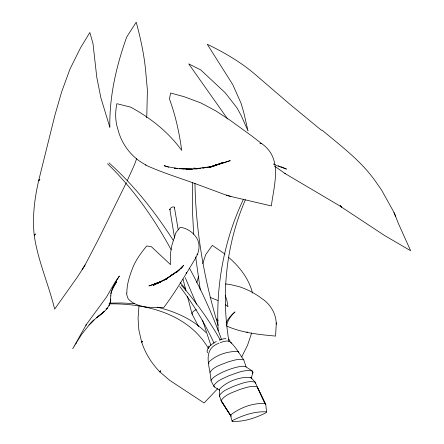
<?xml version="1.0" encoding="UTF-8"?>
<svg xmlns="http://www.w3.org/2000/svg" width="444" height="444" viewBox="0 0 444 444"><rect width="100%" height="100%" fill="white"/><g stroke="black" fill="none" stroke-linecap="round" stroke-linejoin="round"><path stroke-width="0.67" d="M110.822 295.71L110.478 302.087L109.046 305.389L109.513 304.556C105.5 312.903 96.265 316.661 90.504 323.521L93.962 319.991L89.011 325.041M110.689 300L110.706 298.929M192.646 182.495L192.574 213.103L193.651 234.204M174.597 238.062L169.863 209.49C170.235 207.748 172.699 206.405 174.353 207.054L178.211 229.759M174.492 207.309L174.314 207.986M276.334 322.782L275.558 336.086C259.08 334.582 242.241 332.878 226.928 326.162M110.478 302.087L110.129 302.858L110.756 300.077M170.74 275.413L171.623 274.814M146.448 117.765L146.798 115.745L147.408 90.243L145.704 71.384C144.167 54.723 140.615 38.317 136.203 22.2L126.69 37.046C116.261 66.261 109.329 96.204 109.84 127.295L100.888 97.852L96.775 77.239L92.99 43.545L89.838 32.501L80.542 47.813L69.93 69.17L61.644 91.891L54.962 115.024L38.75 180.292C34.538 198.474 32.19 217.194 34.293 235.825C38.029 261.033 48.651 284.449 54.656 309.118L77.134 277.4L85.198 264.974M139 305.888L138.056 318.304L138.883 330.07L141.675 342.108C145.249 353.357 151.67 363.425 159.846 371.894L169.73 380.364L204.118 402.974L217.688 388.666M226.651 325.563C227.633 320.174 231.313 315.345 235.031 311.916C231.313 314.846 228.105 318.526 226.146 322.86M110.767 293.823L111.45 291.236M220.152 342.735C223.021 341.519 226.212 340.592 229.337 341.214C235.353 346.076 239.155 353.552 243.728 359.801L246.131 366.983L252.492 371.129L252.958 372.261L251.199 378.382L250.827 377.461C240.065 376.468 226.718 381.413 219.364 389.338L219.369 395.637L221.523 401.62L231.041 416.056M196.731 282.617L198.54 276.662M202.725 263.681L205.689 254.651L212.332 245.382L225.014 254.118M251.665 332.939L247.569 345.171L241.714 356.954M136.735 158.458L134.482 164.68L127.167 180.852M230.686 415.806L231.146 414.585C240.548 407.409 253.158 402.813 265.029 403.518L265.767 404.345L266.561 411.866L266.261 412.604C255.983 417.904 243.695 422.078 232.14 421.323L230.686 415.806L221.09 400.56C225.263 394.272 233.494 392.219 240.099 389.355C245.565 387.923 251.543 385.164 257.204 386.929L265.029 403.518L255.122 382.145L250.827 377.461M245.41 199.75C226.118 244.078 220.995 294.045 228.96 341.597M232.14 421.323L232.44 420.585C242.718 415.284 255.011 411.111 266.561 411.866M243.406 199.339C224.004 240.115 215.706 285.814 218.187 330.83M126.324 182.717L99.334 237.568L86.192 262.859L82.162 269.675M110.217 301.276L110.761 300.094M111.749 290.626L114.724 284.487L116.611 281.946L112.548 288.328M211.061 380.464L209.962 372.288C213.647 366.489 221.345 364.79 227.328 362.182C232.589 360.783 238.25 358.341 243.728 359.801M76.14 343.306L76.473 342.685M252.375 373.326L252.958 372.261M106.826 308.741L107.354 308.014L106.505 309.191M90.526 323.26L81.618 334.421L72.716 348.712L86.391 324.459L106.566 296.953L114.696 282.773L119.386 276.029L116.933 279.898L112.582 288.85A20.474 20.196 -65.8 0 0 110.75 295.998M180.963 268.237L183.666 265.273L180.908 268.287M181.069 268.204L182.662 266.472C175.091 273.782 166.134 279.559 156.449 283.672L159.562 282.384M176.812 272.094L180.186 269.07M176.762 272.105L179.692 269.502M175.824 272.4L177.328 271.245L165.945 279.004L176.568 271.822M169.369 209.562L169.88 209.168M216.322 341.48C212.465 343.717 207.431 346.625 207.043 351.543L207.681 352.736M218.959 343.218C205.167 348.251 207.614 360.084 209.962 372.288M165.69 279.47L166.894 278.838L164.447 280.025M160.184 282.123L161.4 281.524M196.487 309.618C194.655 310.411 192.191 311.594 191.98 313.83L198.546 326.618M219.286 340.121L223.338 338.872L225.857 338.6M213.203 166.195L223.515 162.232L209.973 167.144M209.823 167.177L216.167 164.791L209.324 167.255M209.89 167.216L230.258 160.639L211.76 166.572L202.037 168.021M161.4 281.479L154.318 283.888L161.305 281.546M209.979 167.26L212.559 166.445M193.362 168.209L194.949 168.065M203.385 168.065L204.673 167.86M205.955 167.654L207.886 167.344M209.812 167.038L214.03 166.367L193.961 168.909L187.235 169.031L174.453 168.154L177.378 168.515M194.722 168.959L200.71 168.187M196.12 168.931L197.48 168.831M147.297 307.281L163.886 307.392C175.341 292.152 184.937 275.674 194.861 259.435C198.757 253.269 200.904 245.16 196.975 238.467C193.423 232.467 187.168 228.177 180.22 227.3L175.857 232.756L171.872 245.266L170.54 253.108L170.535 264.635L151.321 246.664L146.698 245.954C141.342 252.597 136.036 259.49 132.867 267.482C129.72 275.558 126.784 284.099 126.867 292.857L126.423 293.079L126.851 293.379L126.768 294.833L128.155 298.818C132.911 304.257 140.432 306.216 147.297 307.281L145.316 307.204M134.271 303.618L121.922 302.986L109.546 303.108L109.096 303.901C146.159 303.097 188.811 314.152 208.414 348.529M183.983 168.936L179.304 168.665L192.441 169.17L185.992 169.053M225.463 283.994L229.57 284.36L239.366 286.719C247.23 289.344 254.728 293.195 261.355 298.19L261.949 298.607C270.479 304.196 276.29 313.875 276.224 324.181M177.311 168.47L168.154 166.844L164.13 165.679L168.703 167.194M230.908 196.492L271.356 205.922C274.02 184.56 283.144 157.986 261.216 143.301L252.142 136.225L229.692 119.958L216.05 111.039L200.866 102.93L184.193 96.725L170.635 93.018L169.447 98.929C175.53 115.557 179.359 132.861 181.69 150.388C168.343 132.057 150.505 117.838 130.592 107.121L116.889 103.691C115.101 112.177 115.151 121.107 117.921 129.371C121.662 144.572 132.073 157.925 146.065 165.013L145.593 165.063C162.204 172.683 179.792 177.955 196.942 184.266L224.581 194.528L230.908 196.492L226.246 195.216M157.176 307.148C175.097 311.472 192.768 319.208 205.922 332.434M252.492 371.129C244.594 369.108 236.48 373.226 229.071 375.646C223.737 378.349 216.983 380.308 213.797 385.736L214.258 386.868L219.736 390.259M275.968 165.373L286.491 169.075L280.808 166.644M210.068 297.347L217.971 300.527M228.327 339.094L229.248 339.588L229.887 340.781M278.299 165.712L279.881 166.628M170.291 209.912L169.863 209.49M192.713 314.563L191.98 313.83L187.501 296.509M274.808 166.322L285.309 173.698L339.149 205.528L384.682 235.575L410.628 250.721L398.346 223.376L394.106 212.532M218.098 320.629L216.173 318.892M225.397 304.701L227.977 306.726L226.829 300.089L225.236 295.332M108.958 162.854C134.06 185.22 154.978 211.916 173.099 240.137M228.566 257.287C239.555 266.7 248.995 278.871 252.525 293.101M107.57 163.808C133.294 188.683 154.068 218.326 171.112 249.683M185.808 289.272L180.17 282.467M181.352 285.209C196.187 302.014 209.229 320.401 220.218 339.938M179.764 286.463C193.212 304.001 204.712 323.032 214.008 343.079M227.633 118.998L188.711 63.875L200.744 69.902L225.28 92.863L236.979 107.881L241.231 115.623L248.041 131.013L243.728 112.354L241.059 103.269L232.8 84.671L207.248 44.272C223.959 52.298 240.104 61.694 254.295 73.671L288.911 103.435L321.462 130.286L322.033 130.109C341.464 146.403 362.493 161.927 376.851 183.305L381.54 189.982L393.118 210.806L395.698 216.633M221.09 400.56L231.058 416.061M238.661 352.392L238.195 351.576C228.072 350.877 215.373 355.045 208.48 362.57L208.946 363.381M189.46 268.198C201.948 291.081 212.615 314.968 221.534 339.46M214.258 386.868L211.361 381.557A18.942 4.323 -21.4 0 1 225.38 370.968A18.942 4.323 -21.4 0 1 246.137 366.983M230.714 341.958L231.352 343.151M208.552 346.104L209.18 347.319M257.637 387.989L265.767 404.345M185.287 277.7L196.514 304.218M255.55 383.194L255.122 382.145C247.819 380.28 240.326 384.082 233.483 386.319C228.555 388.816 222.311 390.626 219.369 395.637L219.797 396.686M202.514 320.091L210.906 345.499M218.148 325.335C203.99 279.393 195.926 231.502 194.944 183.416M183.022 279.193L185.953 290.515M200.283 290.004L195.654 256.876M35.22 234.044L34.293 235.825L35.254 234.055M160.412 370.834L159.846 371.894L160.412 370.834M86.153 324.875L85.92 325.213L86.147 324.886M102.608 312.926L96.542 317.782L104.512 311.322L102.608 312.926M186.169 272.855L186.591 273.038L186.169 272.855M197.508 254.162L197.036 254.451L197.508 254.162M142.574 341.575L141.675 342.108L142.585 341.586M165.795 279.093L153.28 285.353L165.795 279.093M247.025 331.973L247.169 332.417L247.025 331.973M273.72 164.069L275.141 164.558L273.72 164.069M39.855 179.82L38.75 180.292L39.855 179.837M159.618 282.351L148.984 285.897L159.618 282.351M261.216 143.301L260.062 143.584L261.216 143.301M340.459 205.677L341.453 207.076L340.459 205.677M285.042 173.271L285.309 173.698L285.042 173.271"/></g></svg>
